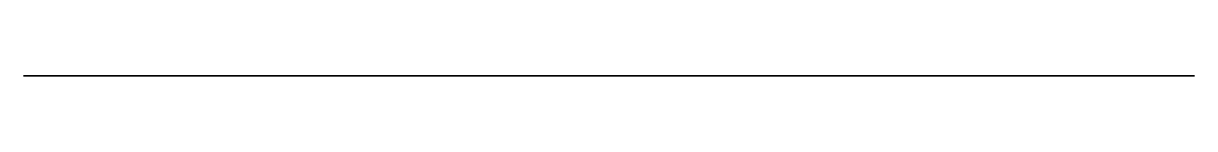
# Model space of a CAD drawing. Header units: millimetres. Extents: x 1.1 to 58.5, y 0 to 0.
import ezdxf

# ---------------------------------------------------------------- set-up
doc = ezdxf.new("R2010")
doc.units = ezdxf.units.MM
doc.layers.get('0').update_dxf_attribs({"color": 173, "true_color": 0x5858e1})

msp = doc.modelspace()

# ---------------------------------------------------------------- linework, layer by layer
at = {"color": 71, "true_color": 0xb8e499, "extrusion": (0, -1, -1.19209e-07)}
msp.add_lwpolyline([(4.417, -20.987), (4.028, -21.002), (3.835, -21.016), (3.644, -21.038), (3.455, -21.068), (3.268, -21.11), (3.176, -21.136), (3.084, -21.165), (2.994, -21.198), (2.904, -21.234), (2.729, -21.318), (2.559, -21.412), (2.396, -21.516), (2.24, -21.63), (2.092, -21.753), (1.951, -21.885), (1.819, -22.027), (1.695, -22.176), (1.578, -22.333), (1.466, -22.497), (1.363, -22.666), (1.315, -22.753), (1.271, -22.841), (1.231, -22.93), (1.195, -23.02), (1.163, -23.112), (1.136, -23.204), (1.114, -23.297), (1.098, -23.391), (1.088, -23.486), (1.084, -23.582), (1.084, -32.125), (58.528, -32.125), (58.528, -27.122), (58.526, -27.041), (58.52, -26.961), (58.51, -26.881), (58.496, -26.804), (58.478, -26.728), (58.456, -26.653), (58.431, -26.58), (58.403, -26.509), (58.371, -26.44), (58.335, -26.372), (58.297, -26.307), (58.255, -26.244), (58.211, -26.182), (58.164, -26.124), (58.113, -26.067), (58.061, -26.013), (58.005, -25.961), (57.947, -25.912), (57.887, -25.865), (57.825, -25.822), (57.76, -25.781), (57.693, -25.743), (57.625, -25.708), (57.554, -25.676), (57.482, -25.648), (57.408, -25.622), (57.333, -25.6), (57.256, -25.581), (57.177, -25.566), (57.098, -25.555), (57.017, -25.547), (56.936, -25.543), (54.635, -25.543), (51.05, -25.669), (45.785, -26.14), (45.703, -25.92), (45.611, -25.705), (45.507, -25.497), (45.45, -25.397), (45.389, -25.299), (45.325, -25.204), (45.257, -25.112), (45.185, -25.023), (45.108, -24.938), (45.028, -24.857), (44.943, -24.779), (44.853, -24.706), (44.758, -24.637), (44.66, -24.572), (44.56, -24.512), (44.458, -24.456), (44.353, -24.404), (44.247, -24.356), (44.139, -24.313), (44.03, -24.274), (43.919, -24.239), (43.807, -24.209), (43.693, -24.184), (43.579, -24.163), (43.464, -24.146), (43.348, -24.134), (43.231, -24.127), (43.114, -24.124), (42.997, -24.126), (42.939, -24.13), (42.881, -24.135), (42.77, -24.151), (42.662, -24.175), (42.556, -24.204), (42.453, -24.239), (42.351, -24.279), (42.149, -24.37), (41.736, -24.574), (41.515, -24.676), (41.399, -24.723), (41.279, -24.768), (40.422, -25.041), (39.552, -25.262), (38.67, -25.432), (37.779, -25.551), (36.883, -25.617), (35.985, -25.63), (35.088, -25.591), (34.194, -25.499), (33.309, -25.35), (32.436, -25.146), (31.573, -24.898), (30.719, -24.616), (30.378, -24.49), (30.045, -24.351), (29.395, -24.052), (28.116, -23.436), (27.726, -23.272), (27.329, -23.128), (26.926, -23.004), (26.517, -22.899), (26.104, -22.812), (25.686, -22.744), (25.265, -22.693), (24.842, -22.661), (24.108, -22.644), (23.374, -22.675), (22.643, -22.756), (21.918, -22.886), (21.353, -23.023), (20.798, -23.188), (20.252, -23.383), (19.718, -23.605), (19.197, -23.856), (18.689, -24.133), (18.196, -24.438), (17.718, -24.768), (17.634, -24.55), (17.54, -24.337), (17.436, -24.13), (17.321, -23.927), (17.197, -23.731), (17.063, -23.541), (16.92, -23.357), (16.767, -23.18), (16.606, -23.011), (16.438, -22.851), (16.261, -22.699), (16.078, -22.556), (15.888, -22.423), (15.691, -22.298), (15.488, -22.184), (15.28, -22.079), (15.066, -21.986), (14.849, -21.902), (14.628, -21.828), (14.404, -21.763), (13.947, -21.653), (13.483, -21.563), (11.983, -21.346), (10.474, -21.191), (7.449, -20.999)], close=True, dxfattribs=at)

doc.saveas('drawing.dxf')
